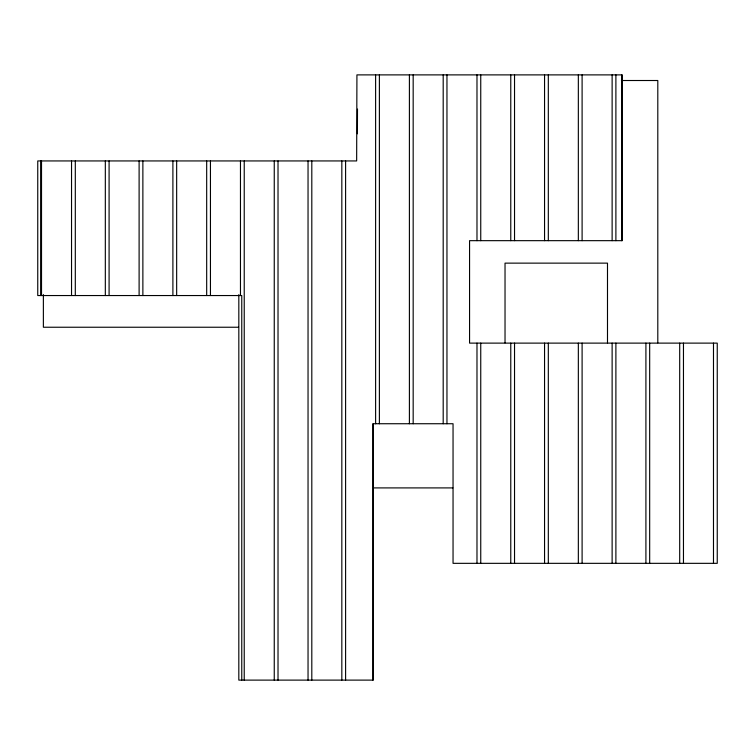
<?xml version="1.0" encoding="UTF-8"?>
<svg xmlns="http://www.w3.org/2000/svg" width="755" height="755" viewBox="0 0 755 755"><rect width="100%" height="100%" fill="white"/><g stroke="black" fill="none" stroke-linecap="round" stroke-linejoin="round"><path stroke-width="1.13" d="M241.76 680.113L241.76 295.545L37.75 295.545L37.75 160.938L356.653 160.938L356.926 74.887L622.337 74.887L622.337 240.666L469.563 240.666L469.563 343.119L717.25 343.119L717.25 563.334L453.047 563.334L453.047 423.734L372.743 423.734L372.743 680.113M357.417 133.824L357.493 109.069M621.412 80.511L657.803 80.511L657.803 342.864M238.561 327.236L43.375 327.236L43.375 294.582M373.621 487.909L452.849 487.909M713.484 343.119L713.484 563.334M683.464 343.119L683.464 563.334M679.698 343.119L679.698 563.334M649.678 343.119L649.678 563.334M645.912 343.119L645.912 563.334M621.658 74.887L621.658 240.666M615.891 74.887L615.891 240.666M615.891 343.119L615.891 563.334M612.126 74.887L612.126 240.666M612.126 343.119L612.126 563.334M607.492 342.883L607.492 263.136L505.029 263.136L505.029 342.883M582.105 74.887L582.105 240.666M582.105 343.119L582.105 563.334M578.339 74.887L578.339 240.666M578.339 343.119L578.339 563.334M548.319 74.887L548.319 240.666M548.319 343.119L548.319 563.334M544.553 74.887L544.553 240.666M544.553 343.119L544.553 563.334M514.533 74.887L514.533 240.666M514.533 343.119L514.533 563.334M510.767 74.887L510.767 240.666M510.767 343.119L510.767 563.334M480.746 74.887L480.746 240.666M480.746 343.119L480.746 563.334M476.981 74.887L476.981 240.666M476.981 343.119L476.981 563.334M446.96 74.887L446.96 423.734M443.194 74.887L443.194 423.734M413.174 74.887L413.174 423.734M409.399 74.887L409.399 423.734M379.387 74.887L379.387 423.734M375.613 74.887L375.613 423.734M373.423 423.734L373.423 680.113L238.816 680.113L238.825 294.629M345.601 160.938L345.601 680.113M341.826 160.938L341.826 680.113M311.806 160.938L311.806 680.113M308.04 160.938L308.04 680.113M278.019 160.938L278.019 680.113M274.254 160.938L274.254 680.113M244.233 160.938L244.233 680.113M240.468 160.938L240.468 295.545M210.447 160.938L210.447 295.545M206.681 160.938L206.681 295.545M176.661 160.938L176.661 295.545M172.895 160.938L172.895 295.545M142.874 160.938L142.874 295.545M139.109 160.938L139.109 295.545M109.088 160.938L109.088 295.545M105.322 160.938L105.322 295.545M75.302 160.938L75.302 295.545M71.536 160.938L71.536 295.545M41.516 160.938L41.516 295.545M40.694 160.938L40.694 295.545"/></g></svg>
